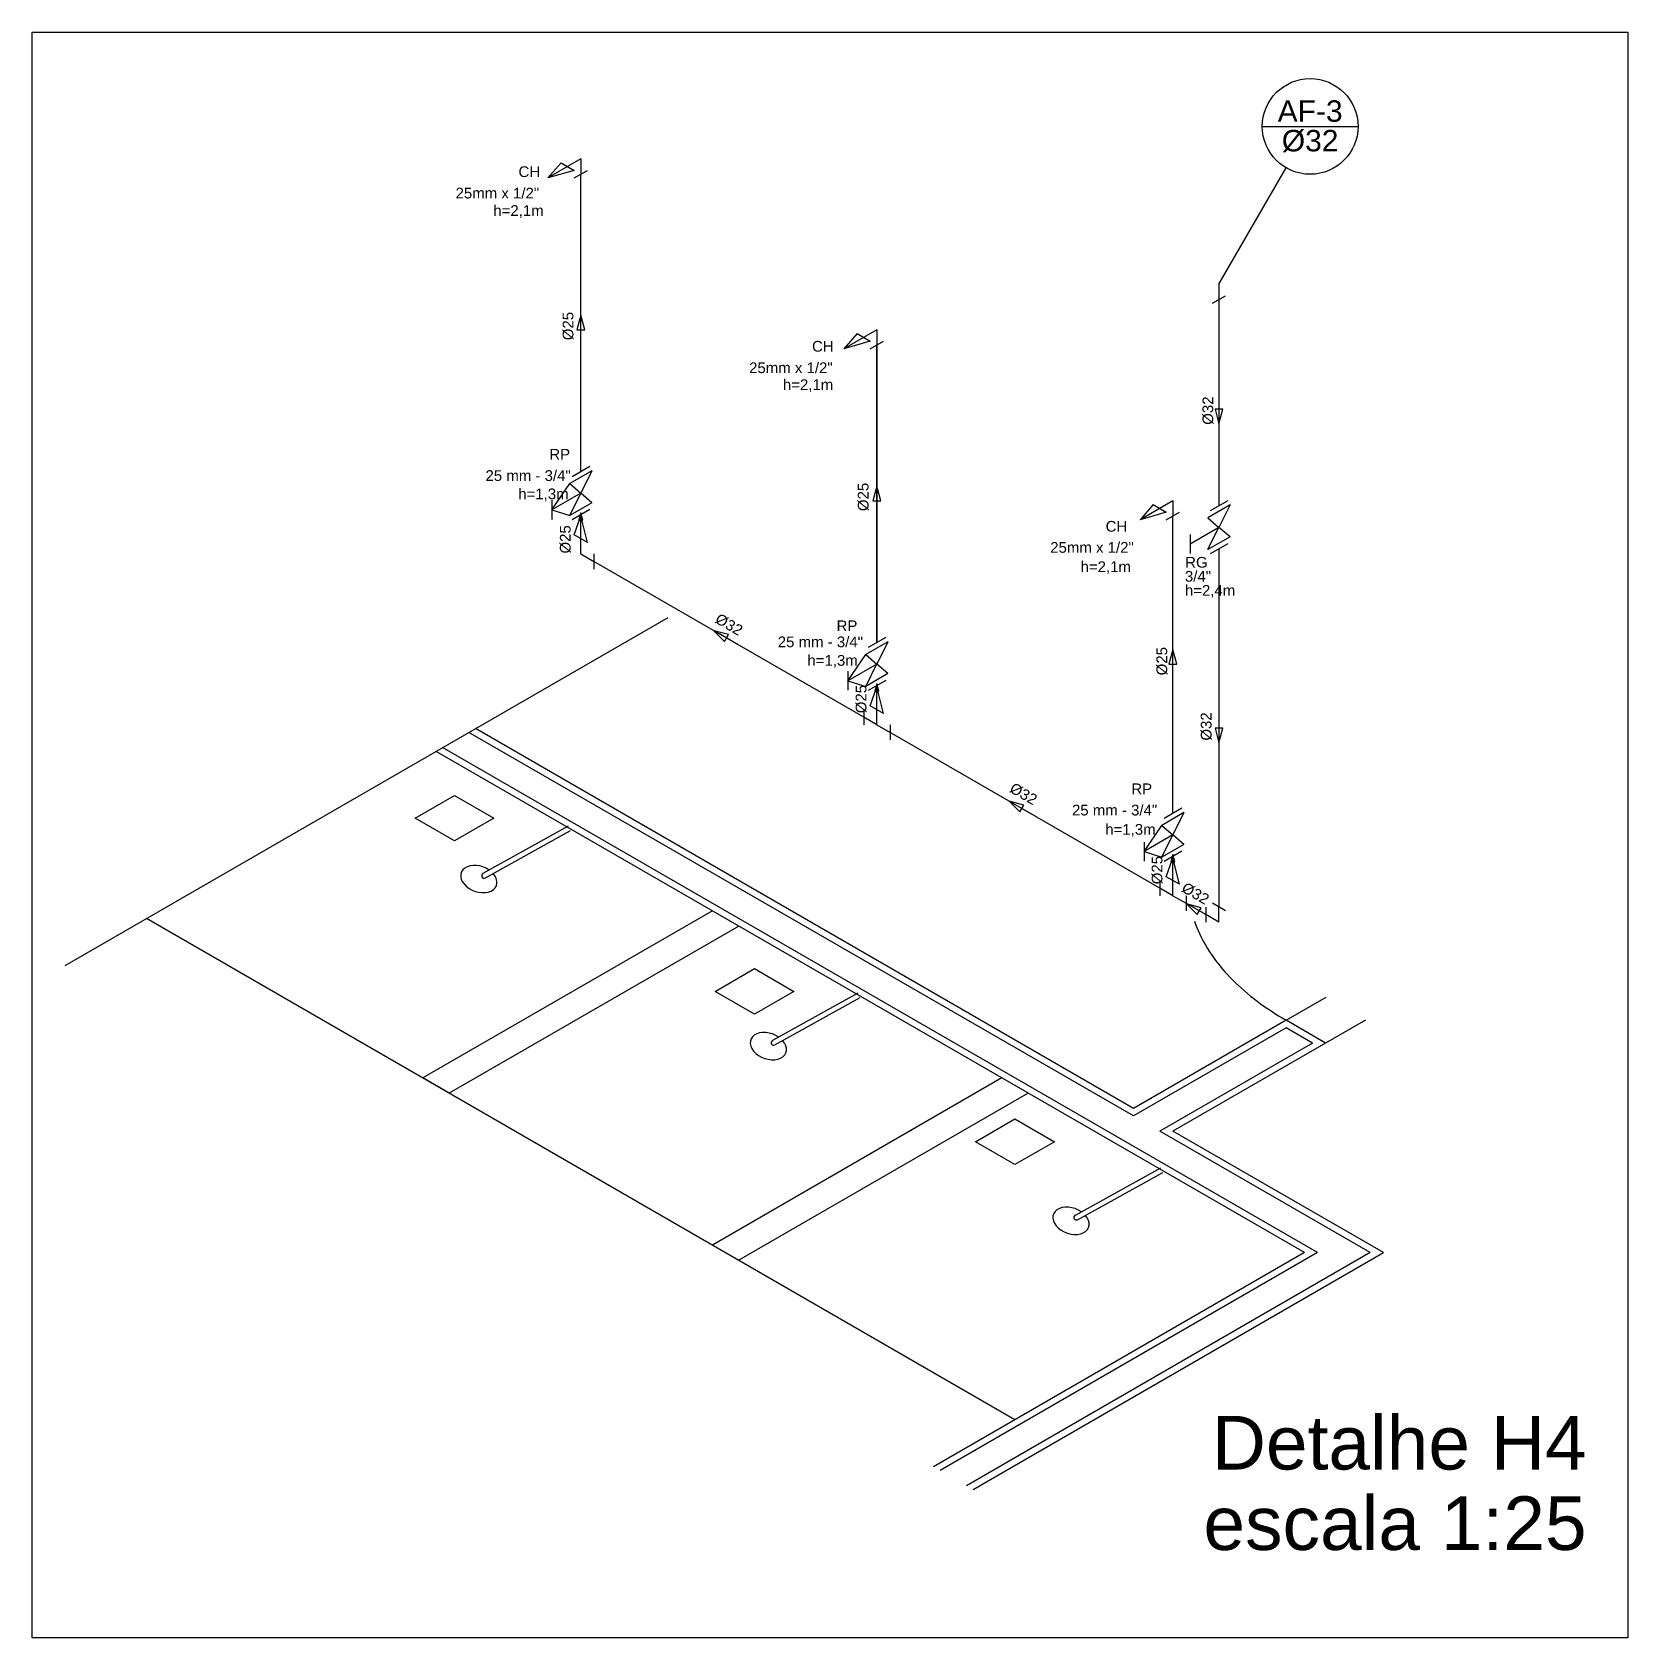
# Model space of a CAD drawing. Header units: inches. Extents: x 14.7 to 44.3, y -33.2 to 26.
# Drawn here: x 26.12 to 31.37, y -33.22 to -27.94 of the extents above; entities that cross this region are included whole.
import ezdxf

# ---------------------------------------------------------------- set-up
doc = ezdxf.new("R2010")
doc.units = ezdxf.units.IN
doc.header["$MEASUREMENT"] = 0
for name, color, linetype in [('AF-Colunas', 3, 'Continuous'), ('AF-Conexões_detalhe', 9, 'Continuous'), ('AF-Indicação_coluna', 3, 'Continuous'), ('AF-Sentido_tubo', 9, 'Continuous'), ('AF-Textos_coluna', 1, 'Continuous'), ('AF-Textos_conexão', 1, 'Continuous'), ('AF-Textos_tubo', 1, 'Continuous'), ('AF-Tubos_detalhe', 2, 'Continuous'), ('Arquitetura', 252, 'Continuous'), ('DI-Títulos', 2, 'Continuous'), ('Simbolos', 3, 'Continuous'), ('Simbolos_int', 174, 'Continuous')]:
    doc.layers.add(name, color=color, linetype=linetype)
doc.styles.add('Arial', font='arial.ttf')

msp = doc.modelspace()

# ---------------------------------------------------------------- linework, layer by layer
msp.add_lwpolyline([(26.1196, -27.9383), (31.371, -27.9383), (31.371, -33.2239), (26.1196, -33.2239)], close=True)
at = {"layer": 'AF-Colunas', "linetype": 'Continuous'}
for p, q in [((30.0037, -28.8308), (30.047, -28.8058)), ((30.0254, -28.7683), (30.0254, -28.8183))]:
    msp.add_line(p, q, dxfattribs=at)
at = {"layer": 'AF-Conexões_detalhe', "linetype": 'Continuous'}
for p, q in [((27.9253, -28.3558), (27.817, -28.4183)), ((27.8603, -28.3683), (27.817, -28.4183)), ((27.8603, -28.3683), (27.9036, -28.3933)), ((27.9253, -28.3558), (27.9253, -28.4058)), ((27.9036, -28.3933), (27.817, -28.4183)), ((27.9036, -28.4183), (27.9469, -28.3933)), ((28.8995, -28.9183), (28.7912, -28.9808)), ((28.8345, -28.9308), (28.7912, -28.9808)), ((28.8778, -28.9558), (28.7912, -28.9808)), ((28.8345, -28.9308), (28.8778, -28.9558)), ((28.8778, -28.9808), (28.9211, -28.9558)), ((28.8778, -28.9808), (28.9211, -28.9558)), ((28.8995, -28.9183), (28.8995, -28.9683)), ((28.8995, -28.9183), (28.8995, -28.9683)), ((29.8738, -29.4808), (29.7655, -29.5433)), ((29.8088, -29.4933), (29.7655, -29.5433)), ((29.8088, -29.4933), (29.8521, -29.5183)), ((29.8738, -29.4808), (29.8738, -29.5308)), ((27.9036, -29.5933), (27.9253, -29.5308)), ((27.9469, -29.6183), (27.9253, -29.5308)), ((29.8521, -29.5183), (29.7655, -29.5433)), ((29.8521, -29.5433), (29.8954, -29.5183)), ((27.9469, -29.6183), (27.9036, -29.5933)), ((27.9253, -29.6558), (27.9253, -29.6058)), ((27.9253, -29.6558), (27.9686, -29.6808)), ((27.9686, -29.6558), (27.9686, -29.7058)), ((28.8778, -30.1558), (28.8995, -30.0933)), ((28.9211, -30.1808), (28.8995, -30.0933)), ((28.8562, -30.1683), (28.8562, -30.2183)), ((28.9211, -30.1808), (28.8778, -30.1558)), ((28.8995, -30.2183), (28.8995, -30.1683)), ((28.8995, -30.2183), (28.8562, -30.1933)), ((28.8995, -30.2183), (28.9428, -30.2433)), ((28.9428, -30.2183), (28.9428, -30.2683)), ((29.8521, -30.7183), (29.8738, -30.6558)), ((29.8954, -30.7433), (29.8738, -30.6558)), ((29.8305, -30.7308), (29.8305, -30.7808)), ((29.8738, -30.7808), (29.8305, -30.7558)), ((29.8954, -30.7433), (29.8521, -30.7183)), ((29.8738, -30.7808), (29.8738, -30.7308)), ((29.8738, -30.7808), (29.9171, -30.8058)), ((29.9171, -30.7808), (29.9171, -30.8308)), ((30.047, -30.8308), (30.0037, -30.8058)), ((29.9821, -30.8183), (29.9821, -30.8683)), ((30.0254, -30.8683), (29.9821, -30.8433)), ((30.0254, -30.8683), (30.0254, -30.8183))]:
    msp.add_line(p, q, dxfattribs=at)
at = {"layer": 'AF-Indicação_coluna'}
for p, q in [((30.1679, -28.2487), (30.4829, -28.2487)), ((30.0254, -28.7683), (30.2466, -28.3851))]:
    msp.add_line(p, q, dxfattribs=at)
msp.add_circle((30.3254, -28.2487), 0.1575, dxfattribs=at)
at = {"layer": 'AF-Sentido_tubo'}
for points in [[(27.9253, -28.8705), (27.9123, -28.9188), (27.9382, -28.9188)], [(30.0254, -29.2277), (30.0383, -29.1794), (30.0124, -29.1794)], [(28.8995, -29.433), (28.8865, -29.4813), (28.9124, -29.4813)], [(27.9253, -29.5205), (27.9188, -29.5447), (27.9318, -29.5447)], [(28.3632, -29.9087), (28.3985, -29.944), (28.4115, -29.9216)], [(29.8738, -29.9706), (29.8609, -30.0189), (29.8867, -30.0189)], [(28.8995, -30.083), (28.893, -30.1071), (28.9059, -30.1071)], [(30.0254, -30.2778), (30.0383, -30.2295), (30.0124, -30.2295)], [(29.3351, -30.4698), (29.3705, -30.5052), (29.3834, -30.4828)], [(29.8738, -30.6455), (29.8673, -30.6697), (29.8803, -30.6697)], [(29.9185, -30.8075), (29.9539, -30.8429), (29.9668, -30.8204)]]:
    msp.add_lwpolyline(points, close=True, dxfattribs=at)
for points in [[(27.9253, -28.9411), (27.9253, -28.8705)], [(30.0254, -29.133), (30.0254, -29.2036)], [(28.8995, -29.433), (28.8995, -29.5036)], [(28.8995, -29.5036), (28.8995, -29.433)], [(27.9253, -29.5911), (27.9253, -29.5205)], [(28.4429, -29.9547), (28.3818, -29.9194)], [(29.8738, -30.0661), (29.8738, -29.9955)], [(28.8995, -30.1536), (28.8995, -30.083)], [(30.0254, -30.183), (30.0254, -30.2536)], [(29.4172, -30.5172), (29.3561, -30.4819)], [(29.8738, -30.7161), (29.8738, -30.6455)], [(29.9802, -30.8422), (29.919, -30.8069)]]:
    msp.add_lwpolyline(points, dxfattribs=at)
at = {"layer": 'AF-Tubos_detalhe'}
for p, q in [((27.9253, -29.3851), (27.9253, -28.4058)), ((30.0254, -28.8183), (30.0254, -29.4976)), ((28.8995, -28.9683), (28.8995, -29.9475)), ((28.8995, -29.9475), (28.8995, -28.9683)), ((27.9253, -29.6058), (27.9253, -29.5266)), ((29.8738, -30.5101), (29.8738, -29.5308)), ((30.0254, -29.6391), (30.0254, -30.8183)), ((28.8562, -30.1933), (27.9686, -29.6808)), ((28.8995, -30.1683), (28.8995, -30.089)), ((29.8305, -30.7558), (28.9428, -30.2433)), ((29.8738, -30.7308), (29.8738, -30.6516)), ((29.9821, -30.8433), (29.9171, -30.8058))]:
    msp.add_line(p, q, dxfattribs=at)
at = {"layer": 'Arquitetura'}
for p, q in [((26.2281, -31.0106), (28.2124, -29.8651)), ((29.7439, -31.4808), (27.5789, -30.2308)), ((29.7439, -31.5058), (27.5571, -30.2433)), ((30.3069, -31.9558), (27.4489, -30.3058)), ((30.3501, -31.9558), (27.4706, -30.2933)), ((27.8839, -30.5522), (27.6032, -30.708)), ((27.6111, -30.7223), (27.8918, -30.5665)), ((29.3541, -32.5058), (26.4961, -30.8558)), ((28.3581, -30.8308), (27.4056, -31.3808)), ((28.4449, -30.8808), (27.4921, -31.4308)), ((28.8366, -31.1022), (28.5559, -31.258)), ((28.5639, -31.2723), (28.8446, -31.1165)), ((30.2461, -31.1908), (30.3776, -31.1151)), ((30.2461, -31.1908), (29.7439, -31.4808)), ((30.2461, -31.2158), (29.7439, -31.5058)), ((30.3761, -31.2658), (30.2461, -31.1908)), ((30.3326, -31.2658), (30.2461, -31.2158)), ((30.5074, -31.1901), (30.3761, -31.2658)), ((30.3326, -31.2658), (29.8304, -31.5558)), ((30.3326, -31.2658), (29.8304, -31.5558)), ((30.3761, -31.2658), (29.8736, -31.5558)), ((30.3761, -31.2658), (29.8736, -31.5558)), ((27.4921, -31.4308), (27.4056, -31.3808)), ((29.3109, -31.3808), (28.3581, -31.9308)), ((29.3974, -31.4308), (28.4449, -31.9808)), ((30.5234, -31.9558), (29.8304, -31.5558)), ((30.5666, -31.9558), (29.8736, -31.5558)), ((29.8326, -31.6772), (29.5519, -31.833)), ((29.5599, -31.8473), (29.8406, -31.6915)), ((28.3764, -31.9414), (28.3581, -31.9308)), ((30.3069, -31.9558), (29.0861, -32.6606)), ((30.3501, -31.9558), (29.1076, -32.6731)), ((30.5234, -31.9558), (29.1944, -32.7231)), ((29.2159, -32.7356), (30.5666, -31.9558))]:
    msp.add_line(p, q, dxfattribs=at)
for points in [[(27.6394, -30.5258), (27.5094, -30.6008), (27.3796, -30.5258), (27.5094, -30.4508), (27.6394, -30.5258)], [(28.6266, -31.0958), (28.4969, -31.1708), (28.3669, -31.0958), (28.4969, -31.0208), (28.6266, -31.0958)], [(29.4841, -31.5908), (29.3541, -31.6658), (29.2241, -31.5908), (29.3541, -31.5158), (29.4841, -31.5908)]]:
    msp.add_lwpolyline(points, dxfattribs=at)
at = {"layer": 'Arquitetura', "linetype": 'Continuous'}
msp.add_lwpolyline([(29.9444, -30.8648), (29.9481, -30.8751), (29.9521, -30.8853), (29.9564, -30.8953), (29.9609, -30.9056), (29.9656, -30.9156), (29.9706, -30.9256), (29.9761, -30.9356), (29.9816, -30.9453), (29.9876, -30.9551), (29.9939, -30.9651), (30.0004, -30.9746), (30.0071, -30.9843), (30.0141, -30.9938), (30.0214, -31.0033), (30.0291, -31.0128), (30.0369, -31.0223), (30.0451, -31.0316), (30.0534, -31.0408), (30.0621, -31.0498), (30.0709, -31.0591), (30.0801, -31.0681), (30.0894, -31.0768), (30.0991, -31.0856), (30.1091, -31.0943), (30.1191, -31.1031), (30.1296, -31.1116), (30.1401, -31.1198), (30.1511, -31.1283), (30.1621, -31.1363), (30.1734, -31.1446), (30.1851, -31.1526), (30.1969, -31.1603), (30.2089, -31.1683), (30.2211, -31.1758), (30.2334, -31.1833), (30.2461, -31.1908)], dxfattribs=at)
at = {"layer": 'Arquitetura'}
for centre in [(27.6072, -30.7151), (28.5599, -31.2651), (29.5559, -31.8401)]:
    msp.add_arc(centre, 0.00818, 119.0346, 299.0346, dxfattribs=at)
for centre in [(27.5897, -30.726), (28.5425, -31.276), (29.5385, -31.851)]:
    msp.add_ellipse(centre, major_axis=(-0.058, 0.0213), ratio=0.683322, start_param=4.348829, end_param=10.329632, dxfattribs=at)
at = {"layer": 'Simbolos'}
for p, q in [((27.9617, -29.3823), (27.8889, -29.4243)), ((27.9617, -29.3823), (27.9253, -29.4558)), ((27.8302, -29.5107), (27.8889, -29.4243)), ((27.8889, -29.4243), (27.9253, -29.4558)), ((27.9253, -29.4558), (27.8302, -29.5107)), ((27.8302, -29.4792), (27.8302, -29.5422)), ((27.8889, -29.5293), (27.9255, -29.4557)), ((27.9617, -29.4873), (27.8889, -29.5293)), ((27.9617, -29.4873), (27.9253, -29.4558)), ((30.0546, -29.4807), (29.9964, -29.5143)), ((27.8302, -29.5107), (27.8889, -29.5293)), ((30.0617, -29.4948), (29.989, -29.5368)), ((29.989, -29.5368), (30.0251, -29.5685)), ((30.0617, -29.4948), (30.0251, -29.5685)), ((30.0251, -29.5685), (29.9301, -29.6233)), ((29.9301, -29.5918), (29.9301, -29.6548)), ((29.989, -29.6418), (30.0254, -29.5683)), ((30.0617, -29.5998), (30.0251, -29.5685)), ((30.0617, -29.5998), (29.989, -29.6418)), ((30.0546, -29.6222), (29.9964, -29.6558)), ((28.9358, -29.9448), (28.8631, -29.9868)), ((28.9358, -29.9448), (28.8995, -30.0183)), ((28.8044, -30.0732), (28.8631, -29.9868)), ((28.8995, -30.0183), (28.8044, -30.0732)), ((28.8631, -29.9868), (28.8995, -30.0183)), ((28.8631, -30.0918), (28.8997, -30.0182)), ((28.9358, -30.0498), (28.8995, -30.0183)), ((28.8044, -30.0417), (28.8044, -30.1047)), ((28.8044, -30.0732), (28.8631, -30.0918)), ((28.9358, -30.0498), (28.8631, -30.0918)), ((29.7788, -30.6357), (29.8374, -30.5493)), ((29.9102, -30.5073), (29.8374, -30.5493)), ((29.8374, -30.5493), (29.8738, -30.5808)), ((29.9102, -30.5073), (29.8738, -30.5808)), ((29.8738, -30.5808), (29.7788, -30.6357)), ((29.8374, -30.6543), (29.874, -30.5807)), ((29.9102, -30.6123), (29.8738, -30.5808)), ((29.7788, -30.6042), (29.7788, -30.6672)), ((29.7788, -30.6357), (29.8374, -30.6543)), ((29.9102, -30.6123), (29.8374, -30.6543))]:
    msp.add_line(p, q, dxfattribs=at)
at = {"layer": 'Simbolos_int'}
for p, q in [((27.9545, -29.3682), (27.8963, -29.4018)), ((27.9545, -29.5097), (27.8963, -29.5433)), ((28.9287, -29.9307), (28.8704, -29.9643)), ((28.9287, -30.0722), (28.8704, -30.1058)), ((29.903, -30.4932), (29.8448, -30.5268)), ((29.903, -30.6347), (29.8448, -30.6683))]:
    msp.add_line(p, q, dxfattribs=at)

# ---------------------------------------------------------------- texts
at = {"layer": 'AF-Textos_coluna', "char_height": 0.0706, "attachment_point": 8, "line_spacing_factor": 0.9, "style": 'Arial'}
for s, insert, width in [('AF-3', (30.3254, -28.2345), 0.426962), ('%%c32', (30.3254, -28.3335), 0.372149)]:
    msp.add_mtext(s, dxfattribs=dict(at, insert=insert, width=width))
at = {"layer": 'AF-Textos_conexão', "char_height": 0.0353, "attachment_point": 7, "line_spacing_factor": 0.9, "style": 'Arial'}
for s, insert, width in [('CH', (27.7202, -28.4159), 0.143441), ('25mm x 1/2"', (27.5131, -28.4864), 0.553896), ('h=2,1m', (27.6373, -28.5498), 0.144882), ('CH', (28.6862, -28.9906), 0.143441), ('25mm x 1/2"', (28.4791, -29.0613), 0.553896), ('h=2,1m', (28.5901, -29.1231), 0.144882), ('RP', (27.8215, -29.3456), 0.138111), ('25 mm - 3/4"', (27.6116, -29.4161), 0.565527), ('h=1,3m', (27.7194, -29.4825), 0.144882), ('CH', (29.6524, -29.5832), 0.143441), ('25mm x 1/2"', (29.47, -29.6526), 0.553896), ('h=2,1m', (29.5698, -29.7222), 0.144882), ('RG', (29.9142, -29.7016), 0.148772), ('3/4"', (29.9133, -29.7477), 0.173486), ('h=2,4m', (29.9131, -29.8001), 0.144882), ('RP', (28.7669, -29.9101), 0.138111), ('25 mm - 3/4"', (28.5734, -29.9635), 0.565527), ('h=1,3m', (28.6709, -30.0305), 0.144882), ('RP', (29.7369, -30.4468), 0.138111), ('25 mm - 3/4"', (29.5416, -30.5173), 0.565527), ('h=1,3m', (29.6511, -30.5868), 0.144882)]:
    msp.add_mtext(s, dxfattribs=dict(at, insert=insert, width=width))
at = {"layer": 'AF-Textos_tubo', "char_height": 0.0353, "width": 0.18754, "attachment_point": 8, "line_spacing_factor": 0.9, "style": 'Arial'}
for s, insert, rotation in [('%%c25', (27.9021, -28.9058), 90), ('%%c32', (30.0077, -29.1841), 90), ('%%c25', (28.8734, -29.4683), 90), ('%%c25', (27.893, -29.608), 90), ('%%c32', (28.4038, -29.9044), 329.9997), ('%%c25', (29.8562, -30.0089), 90), ('%%c25', (28.8665, -30.1336), 90), ('%%c32', (30.0022, -30.2238), 90), ('%%c32', (29.3729, -30.4617), 329.9997), ('%%c25', (29.8405, -30.6966), 90), ('%%c32', (29.9388, -30.7896), 329.9998)]:
    msp.add_mtext(s, dxfattribs=dict(at, insert=insert, rotation=rotation))
at = {"layer": 'DI-Títulos', "char_height": 0.1765, "attachment_point": 9, "line_spacing_factor": 0.9, "style": 'Arial'}
for s, insert, width in [('Detalhe H4', (31.2352, -32.6722), 2.478222), ('escala 1:25', (31.2352, -32.937), 2.536192)]:
    msp.add_mtext(s, dxfattribs=dict(at, insert=insert, width=width))

doc.saveas('drawing.dxf')
